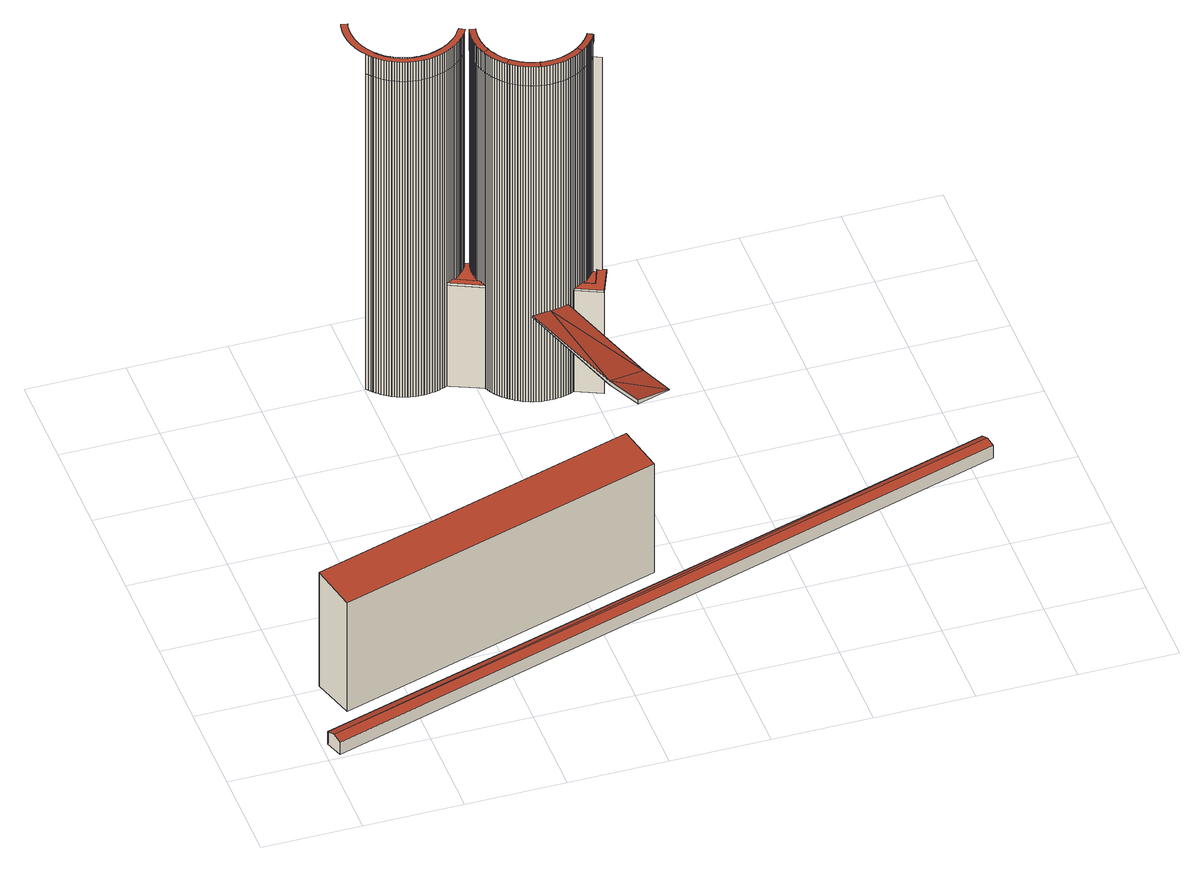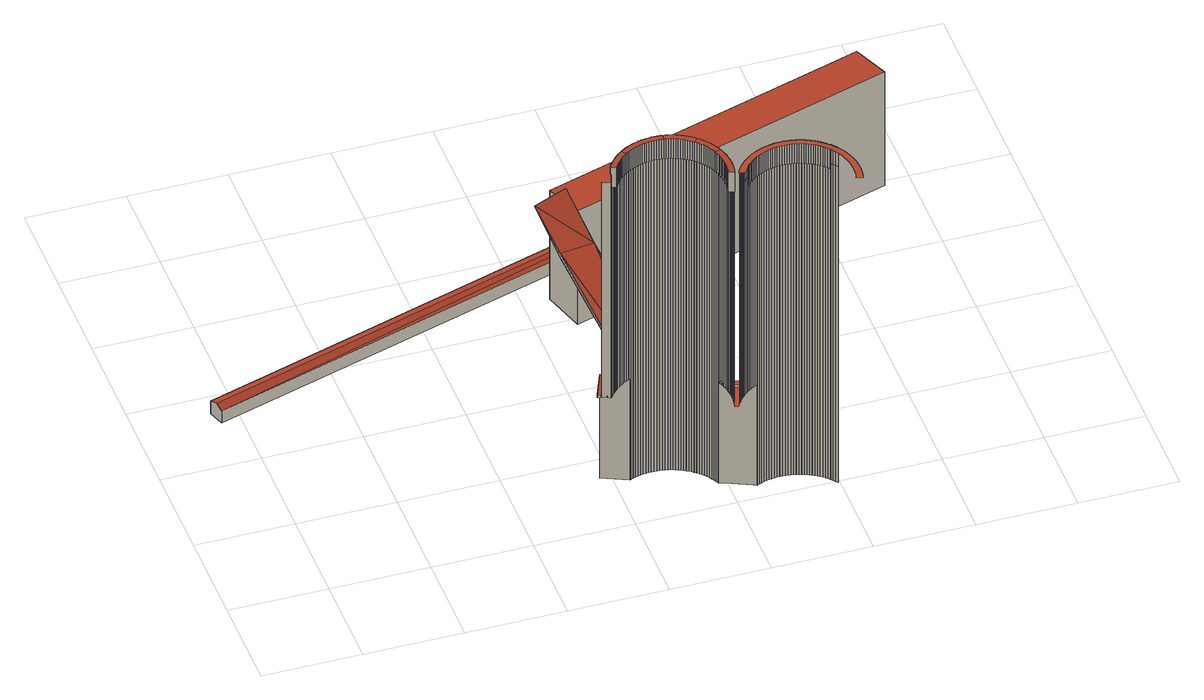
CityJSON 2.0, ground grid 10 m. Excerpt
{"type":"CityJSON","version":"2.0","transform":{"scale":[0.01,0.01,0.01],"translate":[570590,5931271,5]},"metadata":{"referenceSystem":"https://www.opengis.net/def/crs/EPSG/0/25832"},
"CityObjects":{
"building1":{"type":"Building","attributes":{"Grundfläche 2D":"159.005530","Grundhöhe NN":"5.409"},"geometry":[{"type":"Solid","lod":"3","boundaries":[[[[0,1,2,3]],[[4,5,3,2]],[[5,6,0,3]],[[6,7,1,0]],[[7,4,2,1]],[[7,6,5,4]]]],"semantics":{"surfaces":[{"type":"RoofSurface"},{"type":"WallSurface"},{"type":"GroundSurface"}],"values":[[0,1,1,1,1,2]]}}]},
"building2":{"type":"Building","attributes":{"Grundfläche 2D":"1113.342750","Grundhöhe NN":"5.409"},"children":["building2-1","building2-2","building2-3","building2-4"],"geometry":[{"type":"MultiSurface","lod":"3","boundaries":[[[8,9,10,11,12,13]],[[14,10,9,8,15,16]],[[10,17,18,19,20,11]],[[21,18,17,10,14,22]],[[18,23,24,19]],[[23,18,21,25]],[[23,26,27,24]],[[26,23,25,28]],[[26,29,30,27]],[[29,26,28,31]],[[29,32,33,34,35,36,37,30]],[[38,39,34,33,32,29,31,40]],[[34,41,42,35]],[[41,34,39,43]],[[41,44,45,42]],[[44,41,43,46]],[[44,47,48,45]],[[47,44,46,49]],[[50,51,52,53]],[[47,54,55,56,57,48]],[[58,55,54,47,49,59]],[[60,50,53,61]],[[62,60,61,63]],[[55,64,65,66,67,56]],[[68,65,64,55,58,69]],[[70,62,63,71]],[[65,72,73,74,75,66]],[[76,73,72,65,68,77]],[[78,70,71,79]],[[73,80,81,74]],[[80,73,76,82]],[[80,83,84,81]],[[85,78,79,86]],[[83,80,82,87]],[[83,88,89,90,91,84]],[[92,89,88,83,87,93]],[[94,85,86,95]],[[96,94,95,97]],[[89,98,99,100,101,90]],[[102,99,98,89,92,103]],[[104,96,97,105]],[[99,106,107,108,109,100]],[[110,107,106,99,102,111]],[[112,104,105,113]],[[107,114,115,108]],[[114,107,110,116]],[[114,117,118,115]],[[117,114,116,119]],[[120,112,113,121]],[[117,122,123,118]],[[122,117,119,124]],[[122,125,126,123]],[[127,120,121,128]],[[125,122,124,129]],[[125,130,131,126]],[[130,125,129,132]],[[133,127,128,134]],[[130,135,136,131]],[[135,130,132,137]],[[138,133,134,139]],[[135,140,141,142,143,136]],[[144,141,140,135,137,145]],[[146,138,139,147]],[[141,148,149,150,151,142]],[[152,149,148,141,144,153]],[[154,155,156,157,158,159,160,161,162,163,164,165,166,167,168,169,170,171,172,173,174,175,176,177,178,179,147,139,134,128,121,113,105,97,95,86,79,71,63,61,53,52,180,181,182,183,184,185,186,187,188,189,190,191,192,193,194,195,196,197,198,199,200,201,202,203,204,205,206,207,208,209,210,211,212,213,214,215,216,217,218,219,220,221,222,223,224,225,226,227,228,229,230,231,232,233,234,235,236,237,238,239,240,13,12,11,20,19,24,27,30,37,36,35,42,45,48,57,56,67,66,75,74,81,84,91,90,101,100,109,108,115,118,123,126,131,136,143,142,151,150,241,242,243,244,245,246,247,248,249,250,251,252,253,254,255,256,257,258,259,260,261,262,263,264,265,266,267,268,269,270,271,272,273,274,275,276,277,278,279,280,281,282,283,284,285,286,287,288,289,290,291,292]],[[293,146,147,179]],[[149,294,241,150]],[[294,149,152,295]],[[294,296,242,241]],[[296,294,295,297]],[[298,293,179,178]],[[296,299,300,244,243,242]],[[301,300,299,296,297,302]],[[178,177,303,298]],[[300,304,305,246,245,244]],[[306,305,304,300,301,307]],[[308,303,177,176]],[[305,309,247,246]],[[309,305,306,310]],[[311,308,176,175]],[[309,312,248,247]],[[312,309,310,313]],[[312,314,249,248]],[[314,312,313,315]],[[316,311,175,174]],[[314,317,250,249]],[[317,314,315,318]],[[319,316,174,173]],[[317,320,321,252,251,250]],[[322,321,320,317,318,323]],[[324,319,173,172]],[[321,325,253,252]],[[325,321,322,326]],[[325,327,254,253]],[[327,325,326,328]],[[329,324,172,171]],[[327,330,255,254]],[[330,327,328,331]],[[330,332,256,255]],[[332,330,331,333]],[[334,329,171,170]],[[332,335,336,258,257,256]],[[337,336,335,332,333,338]],[[339,334,170,169]],[[336,340,259,258]],[[340,336,337,341]],[[342,339,169,168]],[[340,343,344,261,260,259]],[[345,344,343,340,341,346]],[[347,342,168,167]],[[344,348,262,261]],[[348,344,345,349]],[[348,350,351,264,263,262]],[[352,351,350,348,349,353]],[[354,347,167,166]],[[351,355,265,264]],[[355,351,352,356,357,358]],[[359,354,166,165]],[[355,360,361,267,266,265]],[[362,363,364,361,360,355,358,357]],[[365,359,165,164]],[[361,366,268,267]],[[367,368,366,361,364,363]],[[164,163,369,365]],[[370,269,268,366]],[[371,372,370,366,368,367]],[[373,369,163,162]],[[370,374,375,271,270,269]],[[375,374,370,372,371,376,377]],[[378,373,162,161]],[[375,379,380,273,272,271]],[[380,379,375,377,381,382]],[[383,378,161,160]],[[380,384,274,273]],[[380,382,385,384]],[[384,386,275,274]],[[387,383,160,159]],[[384,385,388,386]],[[389,390,391,357,356,392,393,394]],[[395,387,159,158]],[[386,396,276,275]],[[386,388,397,396]],[[398,395,158,157]],[[396,399,400,278,277,276]],[[400,399,396,397,401,402]],[[403,398,157,156]],[[400,404,405,280,279,278]],[[405,404,400,402,406,407]],[[357,391,390,389,408,409,410,411,412,413,414,415,416,417,418,419,420,421,422,423,424,425,426,427,428,429,430,431,432,433,434,435,436,437,438,439,440,441,442,443,444,407,406,402,401,397,388,385,382,381,377,376,371,367,363,362]],[[405,445,446,447,283,282,281,280]],[[442,447,446,445,405,407,444,443]],[[447,448,284,283]],[[447,442,441,448]],[[412,449,450,451,452,413]],[[411,453,454,450,449,412]],[[451,455,414,413,452]],[[410,456,457,454,453,411]],[[458,415,414,455]],[[409,459,460,457,456,410]],[[461,416,415,458]],[[408,389,462,463,464,460,459,409]],[[448,465,466,286,285,284]],[[467,417,416,461]],[[468,469,463,462,389,394,470,471]],[[472,418,417,467]],[[466,465,448,441,440,439]],[[473,468,471,474]],[[475,419,418,472]],[[476,420,419,475]],[[477,478,479,473,474,480]],[[476,481,482,422,421,420]],[[483,484,485,478,477,486]],[[487,423,422,482]],[[488,424,423,487]],[[489,425,424,488]],[[490,491,492,484,483,493]],[[494,426,425,489]],[[495,491,490,496]],[[497,495,496,498]],[[426,494,499,500,501,429,428,427]],[[502,503,504,497,498,505]],[[506,430,429,501]],[[507,431,430,506]],[[508,509,510,511,512,503,502,513]],[[514,510,509,515]],[[516,517,518,514,515,519]],[[520,517,516,521]],[[522,520,521,523]],[[524,522,523,525]],[[526,524,525,527]],[[528,529,530,526,527,531]],[[532,533,534,529,528,535]],[[536,533,532,537]],[[538,536,537,539]],[[540,541,542,538,539,543]],[[544,541,540,545]],[[546,544,545,547]],[[548,549,550,551,552,546,547,553]],[[554,550,549,555]],[[556,557,558,554,555,559]],[[560,557,556,561]],[[562,560,561,563]],[[564,565,566,567,568,562,563,569]],[[570,566,565,571]],[[572,573,574,570,571,575]],[[576,573,572,577]],[[578,576,577,579]],[[580,581,582,583,584,578,579,585]],[[586,587,588,583,582,581]],[[581,580,586]],[[583,588,587,586,589,590,591,592,593,594]],[[590,595,596,597,598,592,591]],[[597,596,595,599,600,601,602,603,604,598]],[[603,602,601,600,605,606,607,608,609,610]],[[611,612,608,607]],[[613,614,615,616,617,618,612,611]],[[619,620,621,622,617,616,615,614,623,624]],[[625,620,619,626]],[[627,625,626,628]],[[629,627,628,630]],[[631,629,630,632]],[[633,634,635,636,631,632,637]],[[638,639,640,636,635,634]],[[641,642,643,640,639,638]],[[644,645,646,643,642,641]],[[647,648,649,646,645,644]],[[650,651,652,653,654,649,648,647]],[[655,656,657,658,659,660,661,653,652,651]],[[659,658,662,663]],[[664,633,637,665]],[[663,662,666,667]],[[668,669,670,671,667,666,672,673]],[[638,634,633,664,674,675,676,677,678,679,680,681,682,683,684,685,686,687,688,689,668,673,672,666,662,658,657,656,655,651,650,647,644,641]],[[669,668,689,690]],[[691,692,690,689,688,687]],[[691,687,686,693]],[[693,686,685,694]],[[694,685,684,695]],[[695,684,683,696]],[[696,683,682,697]],[[697,682,681,698]],[[699,698,681,680,679,700]],[[701,702,703,700,679,678,677]]],"semantics":{"surfaces":[{"type":"WallSurface"},{"type":"RoofSurface"}],"values":[0,0,0,0,0,0,0,0,0,0,0,0,0,0,0,0,0,0,0,0,0,0,0,0,0,0,0,0,0,0,0,0,0,0,0,0,0,0,0,0,0,0,0,0,0,0,0,0,0,0,0,0,0,0,0,0,0,0,0,0,0,0,0,0,0,1,0,0,0,0,0,0,0,0,0,0,0,0,0,0,0,0,0,0,0,0,0,0,0,0,0,0,0,0,0,0,0,0,0,0,0,0,0,0,0,0,0,0,0,0,0,0,0,0,0,0,0,0,0,0,0,0,0,0,0,0,0,0,0,0,0,0,0,0,0,0,0,0,0,0,0,0,0,0,0,0,0,0,0,1,0,0,0,0,0,0,0,0,0,0,0,0,0,0,0,0,0,0,0,0,0,0,0,0,0,0,0,0,0,0,0,0,0,0,0,0,0,0,0,0,0,0,0,0,0,0,0,0,0,0,0,0,0,0,0,0,0,0,0,0,0,0,0,0,0,0,0,0,0,0,0,0,0,0,0,0,0,0,0,0,0,0,0,1,0,0,0,0,0,0,0,0,0,0]}}]},
"building2-1":{"type":"BuildingInstallation","parents":["building2"],"geometry":[{"type":"MultiSurface","lod":"3","boundaries":[[[456,453,449,452,372,368,364,704,358,705,706,462,707,459]],[[357,391,390,389,462,706,705,358]],[[459,707,462,389,408,409]],[[459,409,410,456]],[[456,410,411,453]],[[453,411,412,449]],[[449,412,413,452]],[[413,371,372,452]],[[372,371,367,368]],[[368,367,363,364]],[[358,704,364,363,362,357]]],"semantics":{"surfaces":[{"type":"RoofSurface"},{"type":"WallSurface"}],"values":[0,1,1,1,1,1,1,1,1,1,1]}}]},
"building2-2":{"type":"BuildingInstallation","parents":["building2"],"geometry":[{"type":"MultiSurface","lod":"3","boundaries":[[[708,709,710]],[[709,711,710]],[[712,713,714]],[[708,715,714,713,716,602,597,591,717]],[[708,717,709]],[[718,719,715]],[[715,719,714]],[[719,616,720,714]],[[717,588,582]],[[721,709,717,582,722]],[[723,722,582]],[[724,722,723]],[[615,616,719,718,725,726]],[[727,715,708,710,728,729]],[[718,715,727,725]],[[588,587,581,582]],[[724,723,582,581,730,731]],[[732,721,722,724,731,733]],[[734,711,709,721,732,735]],[[710,711,734,728]],[[728,735,729]],[[728,734,735]],[[727,729,735,736,737,596,601,738,739,740]],[[615,726,725,727,740]],[[732,733,581,587,736,735]],[[730,581,733,731]]],"semantics":{"surfaces":[{"type":"RoofSurface"},{"type":"WallSurface"},{"type":"OuterCeilingSurface"}],"values":[0,0,0,0,0,0,0,0,0,0,0,0,1,1,1,1,1,1,1,1,2,2,2,2,2,2]}}]},
"building2-3":{"type":"BuildingInstallation","parents":["building2"],"geometry":[{"type":"MultiSurface","lod":"3","boundaries":[[[741,742,743,744,745,746,747,748,749,750,751,752,753,754,755,756,757,758,759,760,761,762,763,764,765,766,767,768,769,770,771,772,773]],[[751,774,752]],[[775,776,777,778,779,780,781,782,783,784,785,786,787,788,751,750,789,790,791,792,793,794,795,796,797,798,799,800,801,802,803,804,805,806,807,808,809,810,811,812,813,814,815,816,817,818,819,820,821,822,823,824,825,826,827,828]],[[829,830,831,832,833,809,808,834,835,836,837,838,839,840,841,842,843,844,845,846,847,848,849,850,851,852,853,854,855,856,857,858,859,860,861,862,863,864,865,866,867]],[[847,846,868,869,870,871,872,873,874,875,876,877,878,879,880,881,882,883,884,885,886,887,888,889,890,891,892,893,894,895,896,897,898]],[[899,900,901]],[[902,903,904,905,906,907,908,899,901,909,910,911,912,913,914,915,916,917,918,919,920,921,878,877,922,923,924,925,926,927,928,929,930,931,932,933,934,935,936,937]],[[938,939,741,773]],[[939,940,742,741]],[[743,742,940,941]],[[941,942,744,743]],[[745,744,942,943]],[[746,745,943,944]],[[944,945,747,746]],[[945,946,748,747]],[[946,947,749,748]],[[947,948,750,749]],[[948,949,950,790,789,750]],[[791,790,950,951]],[[951,952,792,791]],[[952,953,793,792]],[[953,954,955,795,794,793]],[[796,795,955,956]],[[956,957,797,796]],[[957,958,798,797]],[[958,959,799,798]],[[959,960,800,799]],[[801,800,960,961]],[[961,962,802,801]],[[962,963,803,802]],[[963,964,804,803]],[[964,965,805,804]],[[965,966,806,805]],[[966,967,807,806]],[[967,968,808,807]],[[968,969,834,808]],[[969,970,835,834]],[[970,971,836,835]],[[971,972,837,836]],[[972,973,838,837]],[[973,974,839,838]],[[840,839,974,975]],[[975,976,841,840]],[[976,977,842,841]],[[977,978,843,842]],[[978,979,844,843]],[[979,980,845,844]],[[980,981,846,845]],[[981,982,868,846]],[[982,983,869,868]],[[983,984,870,869]],[[984,985,871,870]],[[985,986,872,871]],[[873,872,986,987]],[[987,988,874,873]],[[988,989,875,874]],[[989,990,876,875]],[[990,991,877,876]],[[991,992,922,877]],[[992,993,923,922]],[[993,994,924,923]],[[994,995,925,924]],[[995,996,926,925]],[[927,926,996,997]],[[997,998,928,927]],[[998,999,929,928]],[[999,1000,930,929]],[[931,930,1000,1001]],[[932,931,1001,1002]],[[933,932,1002,1003]],[[1003,1004,934,933]],[[935,934,1004,1005]],[[1005,1006,936,935]],[[1007,937,936,1006]],[[1007,1008,507,903,902,937]],[[507,506,904,903]],[[506,501,905,904]],[[501,500,499,494,908,907,906,905]],[[494,489,899,908]],[[489,488,900,899]],[[488,487,901,900]],[[487,482,909,901]],[[482,481,476,911,910,909]],[[476,475,912,911]],[[475,472,913,912]],[[472,467,914,913]],[[467,461,915,914]],[[458,916,915,461]],[[458,455,917,916]],[[455,451,918,917]],[[451,450,919,918]],[[450,454,920,919]],[[454,457,921,920]],[[878,921,457,460]],[[460,464,463,880,879,878]],[[463,469,468,882,881,880]],[[468,473,883,882]],[[473,479,478,885,884,883]],[[478,485,484,887,886,885]],[[484,492,491,889,888,887]],[[491,495,890,889]],[[495,497,891,890]],[[497,504,503,893,892,891]],[[503,512,511,510,896,895,894,893]],[[510,514,897,896]],[[514,518,517,847,898,897]],[[517,520,848,847]],[[520,522,849,848]],[[522,524,850,849]],[[851,850,524,526]],[[526,530,529,853,852,851]],[[529,534,533,855,854,853]],[[533,536,856,855]],[[536,538,857,856]],[[538,542,541,859,858,857]],[[541,544,860,859]],[[544,546,861,860]],[[546,552,551,550,864,863,862,861]],[[550,554,865,864]],[[554,558,557,867,866,865]],[[557,560,829,867]],[[560,562,830,829]],[[562,568,567,566,833,832,831,830]],[[566,570,809,833]],[[570,574,573,811,810,809]],[[573,576,812,811]],[[576,578,813,812]],[[578,584,583,815,814,813]],[[583,594,593,592,818,817,816,815]],[[592,598,819,818]],[[598,604,603,821,820,819]],[[603,610,609,608,824,823,822,821]],[[608,612,825,824]],[[612,618,617,827,826,825]],[[617,622,621,620,776,775,828,827]],[[620,625,777,776]],[[625,627,778,777]],[[627,629,779,778]],[[629,631,780,779]],[[631,636,781,780]],[[636,640,782,781]],[[640,643,783,782]],[[643,646,784,783]],[[646,649,785,784]],[[649,654,653,787,786,785]],[[653,661,660,659,774,751,788,787]],[[659,663,752,774]],[[663,667,753,752]],[[667,671,670,669,756,755,754,753]],[[757,756,669,690]],[[690,692,691,759,758,757]],[[691,693,760,759]],[[693,694,761,760]],[[694,695,762,761]],[[695,696,763,762]],[[696,697,764,763]],[[697,698,765,764]],[[698,699,700,1009,767,766,765]],[[1009,1010,1011,769,768,767]],[[1011,1012,770,769]],[[1012,1013,771,770]],[[1013,1014,1015,938,773,772,771]]],"semantics":{"surfaces":[{"type":"RoofSurface"},{"type":"WallSurface"}],"values":[0,0,0,0,0,0,0,1,1,1,1,1,1,1,1,1,1,1,1,1,1,1,1,1,1,1,1,1,1,1,1,1,1,1,1,1,1,1,1,1,1,1,1,1,1,1,1,1,1,1,1,1,1,1,1,1,1,1,1,1,1,1,1,1,1,1,1,1,1,1,1,1,1,1,1,1,1,1,1,1,1,1,1,1,1,1,1,1,1,1,1,1,1,1,1,1,1,1,1,1,1,1,1,1,1,1,1,1,1,1,1,1,1,1,1,1,1,1,1,1,1,1,1,1,1,1,1,1,1,1,1,1,1,1,1,1,1,1,1,1,1,1,1,1,1,1,1,1,1,1,1,1,1,1,1,1,1,1,1,1,1,1]}}]},
"building2-4":{"type":"BuildingInstallation","parents":["building2"],"geometry":[{"type":"MultiSurface","lod":"3","boundaries":[[[645,642,639,635,1016,1017,1018,1019,1020,701,1021,1022,1023,1024,652,1025,648]],[[664,1017,1016,633]],[[664,674,1018,1017]],[[674,675,1019,1018]],[[675,676,677,701,1020,1019]],[[701,677,678,1021]],[[678,1026,1022,1021]],[[1026,656,1023,1022]],[[656,655,651,652,1024,1023]],[[648,1025,652,651,650,647]],[[644,645,648,647]],[[645,644,641,642]],[[642,641,638,639]],[[638,634,635,639]],[[635,634,633,1016]]],"semantics":{"surfaces":[{"type":"RoofSurface"},{"type":"WallSurface"}],"values":[0,1,1,1,1,1,1,1,1,1,1,1,1,1,1]}}]},
"building3":{"type":"Building","attributes":{"Grundfläche 2D":"136.198993","Grundhöhe NN":"5.406"},"geometry":[{"type":"Solid","lod":"3","boundaries":[[[[1027,1028,1029,1030]],[[1028,1027,1031]],[[1028,1031,1032]],[[1030,1029,1033,1034]],[[1031,1027,1030,1034,1035]],[[1032,1031,1035,1036]],[[1029,1028,1032,1036,1037,1033]],[[1035,1034,1033,1037,1036]]]],"semantics":{"surfaces":[{"type":"RoofSurface"},{"type":"WallSurface"},{"type":"GroundSurface"}],"values":[[0,0,0,1,1,1,1,2]]}}]}
},
"vertices":[
[385,621,1355],[3727,1639,1355],[3596,2076,1415],[256,1057,1415],[3596,2076,41],[256,1057,41],[385,621,41],[3727,1639,41],
[2017,5010,3862],[2032,4989,3862],[2033,4988,3862],[2033,4988,4092],[2032,4989,4092],[2017,5010,4092],[2033,4988,41],[2017,5010,41],[2032,4989,41],[2049,4968,3862],[2050,4967,3862],[2050,4967,4092],[2049,4968,4092],[2050,4967,41],[2049,4968,41],[2067,4947,3862],[2067,4947,4092],[2067,4947,41],[2069,4946,3862],[2069,4946,4092],[2069,4946,41],[2086,4928,3862],[2086,4928,4092],[2086,4928,41],[2087,4927,3862],[2106,4910,3862],[2107,4909,3862],[2107,4909,4092],[2106,4910,4092],[2087,4927,4092],[2106,4910,41],[2107,4909,41],[2087,4927,41],[2126,4892,3862],[2126,4892,4092],[2126,4892,41],[2127,4891,3862],[2127,4891,4092],[2127,4891,41],[2147,4876,3862],[2147,4876,4092],[2147,4876,41],[2115,4991,3862],[2099,5009,3862],[2099,5009,4095],[2115,4991,4095],[2148,4875,3862],[2168,4861,3862],[2168,4861,4092],[2148,4875,4092],[2168,4861,41],[2148,4875,41],[2131,4974,3862],[2131,4974,4095],[2149,4958,3862],[2149,4958,4095],[2169,4860,3862],[2190,4847,3862],[2190,4847,4092],[2169,4860,4092],[2190,4847,41],[2169,4860,41],[2167,4942,3862],[2167,4942,4095],[2191,4846,3862],[2211,4834,3862],[2211,4834,4092],[2191,4846,4092],[2211,4834,41],[2191,4846,41],[2185,4928,3862],[2185,4928,4095],[2213,4833,3862],[2213,4833,4092],[2213,4833,41],[2234,4822,3862],[2234,4822,4092],[2204,4914,3862],[2204,4914,4095],[2234,4822,41],[2235,4821,3862],[2256,4811,3862],[2256,4811,4092],[2235,4821,4092],[2256,4811,41],[2235,4821,41],[2223,4902,3862],[2223,4902,4095],[2243,4890,3862],[2243,4890,4095],[2257,4811,3862],[2278,4802,3862],[2278,4802,4092],[2257,4811,4092],[2278,4802,41],[2257,4811,41],[2263,4880,3862],[2263,4880,4095],[2280,4801,3862],[2301,4793,3862],[2301,4793,4092],[2280,4801,4092],[2301,4793,41],[2280,4801,41],[2283,4870,3862],[2283,4870,4095],[2303,4793,3862],[2303,4793,4092],[2303,4793,41],[2325,4785,3862],[2325,4785,4092],[2325,4785,41],[2303,4862,3862],[2303,4862,4095],[2326,4785,3862],[2326,4785,4092],[2326,4785,41],[2349,4778,3862],[2349,4778,4092],[2323,4854,3862],[2323,4854,4095],[2349,4778,41],[2350,4778,3862],[2350,4778,4092],[2350,4778,41],[2344,4847,3862],[2344,4847,4095],[2374,4772,3862],[2374,4772,4092],[2374,4772,41],[2365,4841,3862],[2365,4841,4095],[2375,4772,3862],[2399,4767,3862],[2399,4767,4092],[2375,4772,4092],[2399,4767,41],[2375,4772,41],[2387,4835,3862],[2387,4835,4095],[2400,4767,3862],[2425,4764,3862],[2425,4764,4092],[2400,4767,4092],[2425,4764,41],[2400,4767,41],[2930,5054,4095],[2917,5036,4095],[2904,5018,4095],[2889,5000,4095],[2873,4983,4095],[2856,4967,4095],[2839,4951,4095],[2820,4935,4095],[2801,4921,4095],[2781,4907,4095],[2760,4895,4095],[2739,4883,4095],[2717,4872,4095],[2694,4862,4095],[2671,4853,4095],[2648,4846,4095],[2624,4839,4095],[2600,4834,4095],[2576,4829,4095],[2552,4826,4095],[2528,4825,4095],[2504,4824,4095],[2480,4824,4095],[2456,4825,4095],[2433,4828,4095],[2410,4831,4095],[2083,5028,4095],[2069,5048,4095],[2056,5069,4095],[2043,5090,4095],[2031,5112,4095],[2021,5134,4095],[2012,5157,4095],[2003,5180,4095],[1996,5203,4095],[1990,5227,4095],[1985,5250,4095],[1981,5274,4095],[1979,5298,4095],[1977,5322,4095],[1976,5345,4095],[1977,5368,4095],[1979,5391,4095],[1980,5403,4095],[1981,5414,4095],[1984,5436,4095],[1989,5458,4095],[1994,5479,4095],[1932,5495,4092],[1926,5473,4092],[1926,5471,4092],[1921,5448,4092],[1921,5447,4092],[1917,5424,4092],[1917,5421,4092],[1916,5410,4092],[1915,5398,4092],[1914,5397,4092],[1913,5374,4092],[1913,5373,4092],[1913,5371,4092],[1912,5347,4092],[1912,5344,4092],[1913,5319,4092],[1914,5292,4092],[1915,5291,4092],[1917,5266,4092],[1918,5264,4092],[1922,5239,4092],[1922,5237,4092],[1927,5212,4092],[1928,5211,4092],[1934,5186,4092],[1934,5184,4092],[1942,5159,4092],[1943,5158,4092],[1952,5133,4092],[1952,5132,4092],[1962,5108,4092],[1963,5107,4092],[1974,5083,4092],[1975,5082,4092],[1987,5058,4092],[1988,5057,4092],[2001,5035,4092],[2002,5033,4092],[2016,5012,4092],[2426,4764,4092],[2451,4761,4092],[2453,4761,4092],[2478,4759,4092],[2479,4759,4092],[2504,4759,4092],[2506,4759,4092],[2531,4760,4092],[2533,4760,4092],[2559,4762,4092],[2560,4762,4092],[2586,4766,4092],[2587,4766,4092],[2613,4771,4092],[2614,4771,4092],[2640,4777,4092],[2641,4777,4092],[2666,4784,4092],[2668,4784,4092],[2693,4793,4092],[2694,4793,4092],[2719,4802,4092],[2720,4803,4092],[2744,4813,4092],[2745,4814,4092],[2769,4826,4092],[2770,4826,4092],[2793,4839,4092],[2816,4853,4092],[2817,4854,4092],[2839,4869,4092],[2840,4870,4092],[2860,4885,4092],[2861,4886,4092],[2881,4902,4092],[2901,4920,4092],[2902,4921,4092],[2919,4938,4092],[2920,4939,4092],[2937,4958,4092],[2938,4959,4092],[2954,4977,4092],[2955,4978,4092],[2969,4997,4092],[2970,4999,4092],[2984,5018,4092],[2984,5019,4092],[2997,5039,4092],[2998,5040,4092],[3009,5060,4092],[2953,5091,4095],[2942,5072,4095],[2410,4831,3862],[2426,4764,3862],[2426,4764,41],[2451,4761,3862],[2451,4761,41],[2433,4828,3862],[2453,4761,3862],[2478,4759,3862],[2478,4759,41],[2453,4761,41],[2456,4825,3862],[2479,4759,3862],[2504,4759,3862],[2504,4759,41],[2479,4759,41],[2480,4824,3862],[2506,4759,3862],[2506,4759,41],[2504,4824,3862],[2531,4760,3862],[2531,4760,41],[2533,4760,3862],[2533,4760,41],[2528,4825,3862],[2559,4762,3862],[2559,4762,41],[2552,4826,3862],[2560,4762,3862],[2586,4766,3862],[2586,4766,41],[2560,4762,41],[2576,4829,3862],[2587,4766,3862],[2587,4766,41],[2613,4771,3862],[2613,4771,41],[2600,4834,3862],[2614,4771,3862],[2614,4771,41],[2640,4777,3862],[2640,4777,41],[2624,4839,3862],[2641,4777,3862],[2666,4784,3862],[2666,4784,41],[2641,4777,41],[2648,4846,3862],[2668,4784,3862],[2668,4784,41],[2671,4853,3862],[2693,4793,3862],[2694,4793,3862],[2694,4793,41],[2693,4793,41],[2694,4862,3862],[2719,4802,3862],[2719,4802,41],[2720,4803,3862],[2744,4813,3862],[2744,4813,41],[2720,4803,41],[2717,4872,3862],[2745,4814,3862],[2745,4814,41],[2745,4814,1260],[2745,4814,1291],[2739,4883,3862],[2769,4826,3862],[2770,4826,3862],[2769,4826,1260],[2770,4826,1260],[2770,4826,1291],[2760,4895,3862],[2793,4839,3862],[2793,4839,1260],[2793,4839,1291],[2781,4907,3862],[2816,4853,3862],[2816,4853,1260],[2816,4853,1291],[2801,4921,3862],[2817,4854,3862],[2839,4869,3862],[2817,4854,1260],[2839,4869,1260],[2820,4935,3862],[2840,4870,3862],[2860,4885,3862],[2840,4870,1260],[2860,4885,1260],[2839,4951,3862],[2861,4886,3862],[2861,4886,1260],[2881,4902,3862],[2856,4967,3862],[2881,4902,1260],[3075,4667,1260],[3024,4690,1260],[2776,4800,1260],[2776,4800,41],[3024,4690,41],[3075,4667,41],[2873,4983,3862],[2901,4920,3862],[2901,4920,1260],[2889,5000,3862],[2902,4921,3862],[2919,4938,3862],[2902,4921,1260],[2919,4938,1260],[2904,5018,3862],[2920,4939,3862],[2937,4958,3862],[2920,4939,1260],[2937,4958,1260],[3066,4689,1260],[3065,4691,1260],[3056,4715,1260],[3056,4717,1260],[3048,4741,1260],[3048,4743,1260],[3041,4768,1260],[3041,4769,1260],[3035,4796,1260],[3031,4821,1260],[3031,4822,1260],[3028,4847,1260],[3027,4849,1260],[3025,4874,1260],[3025,4875,1260],[3025,4900,1260],[3024,4901,1260],[3025,4903,1260],[3025,4927,1260],[3025,4929,1260],[3027,4953,1260],[3027,4954,1260],[3029,4978,1260],[3033,5003,1260],[3034,5008,1260],[3037,5027,1260],[3043,5051,1260],[3009,5060,1260],[2998,5040,1260],[2997,5039,1260],[2984,5019,1260],[2984,5018,1260],[2970,4999,1260],[2969,4997,1260],[2955,4978,1260],[2954,4977,1260],[2938,4959,1260],[2938,4959,3862],[2954,4977,3862],[2955,4978,3862],[2969,4997,3862],[3048,4741,1291],[3048,4741,3862],[3048,4743,3862],[3048,4743,1291],[3056,4717,1291],[3056,4717,3862],[3041,4768,3862],[3056,4715,1291],[3056,4715,3862],[3041,4769,3862],[3065,4691,1291],[3065,4691,3862],[3035,4796,3862],[3075,4667,1291],[3075,4667,3862],[3066,4689,3862],[2970,4999,3862],[2984,5018,3862],[3031,4821,3862],[3077,4664,3862],[3076,4666,3862],[3076,4666,41],[3077,4664,41],[3031,4822,3862],[3088,4641,3862],[3088,4641,41],[3028,4847,3862],[3027,4849,3862],[3101,4616,41],[3101,4616,3862],[3089,4639,3862],[3089,4639,41],[3025,4874,3862],[3025,4875,3862],[3115,4593,41],[3115,4593,3862],[3102,4615,3862],[3102,4615,41],[3025,4900,3862],[3024,4901,3862],[3025,4903,3862],[3130,4570,41],[3130,4570,3862],[3116,4592,3862],[3116,4592,41],[3025,4927,3862],[3131,4569,3862],[3131,4569,41],[3146,4548,3862],[3146,4548,41],[3025,4929,3862],[3027,4953,3862],[3027,4954,3862],[3163,4527,41],[3163,4527,3862],[3147,4547,3862],[3147,4547,41],[3029,4978,3862],[3033,5003,3862],[3181,4507,41],[3182,4505,41],[3182,4505,3862],[3181,4507,3862],[3164,4526,3862],[3164,4526,41],[3200,4487,3862],[3200,4487,41],[3220,4469,41],[3220,4469,3862],[3201,4486,3862],[3201,4486,41],[3221,4468,3862],[3221,4468,41],[3240,4452,3862],[3240,4452,41],[3241,4451,3862],[3241,4451,41],[3261,4436,3862],[3261,4436,41],[3282,4421,41],[3282,4421,3862],[3262,4435,3862],[3262,4435,41],[3303,4407,41],[3303,4407,3862],[3283,4420,3862],[3283,4420,41],[3304,4406,3862],[3304,4406,41],[3325,4394,3862],[3325,4394,41],[3347,4382,41],[3347,4382,3862],[3326,4393,3862],[3326,4393,41],[3348,4382,3862],[3348,4382,41],[3369,4371,3862],[3369,4371,41],[3392,4362,41],[3393,4362,41],[3393,4362,3862],[3392,4362,3862],[3371,4371,3862],[3371,4371,41],[3415,4353,3862],[3415,4353,41],[3438,4346,41],[3438,4346,3862],[3416,4353,3862],[3416,4353,41],[3439,4345,3862],[3439,4345,41],[3462,4339,3862],[3462,4339,41],[3487,4333,41],[3488,4333,41],[3488,4333,3862],[3487,4333,3862],[3464,4338,3862],[3464,4338,41],[3512,4328,3862],[3512,4328,41],[3538,4324,41],[3538,4324,3862],[3513,4328,3862],[3513,4328,41],[3539,4324,3862],[3539,4324,41],[3564,4322,3862],[3564,4322,41],[3590,4320,41],[3590,4320,1095],[3590,4320,1124],[3590,4320,3862],[3565,4322,3862],[3565,4322,41],[3592,4320,41],[3592,4320,1095],[3592,4320,1124],[3617,4320,41],[3618,4320,41],[3618,4320,1127],[3618,4320,3862],[3617,4320,3862],[3592,4320,3862],[3644,4321,41],[3644,4321,1096],[3644,4321,1128],[3644,4321,3862],[3645,4321,41],[3671,4323,41],[3671,4323,1096],[3671,4323,1130],[3671,4323,3862],[3645,4321,3862],[3672,4323,41],[3698,4326,41],[3699,4327,41],[3699,4327,3862],[3698,4326,3862],[3672,4323,3862],[3725,4331,41],[3725,4331,3862],[3726,4332,41],[3752,4337,41],[3752,4337,1095],[3752,4337,1133],[3752,4337,3862],[3726,4332,3862],[3780,4345,41],[3780,4345,3862],[3778,4345,3862],[3753,4338,3862],[3753,4338,41],[3778,4345,41],[3804,4353,3862],[3804,4353,41],[3806,4354,3862],[3806,4354,41],[3830,4363,3862],[3830,4363,41],[3831,4363,3862],[3831,4363,41],[3843,4368,1265],[3854,4373,1265],[3854,4373,1291],[3854,4373,3862],[3843,4368,41],[3857,4374,1265],[3857,4374,1291],[3857,4374,3862],[3880,4386,1265],[3880,4386,1291],[3880,4386,3862],[3881,4386,1265],[3881,4386,1291],[3881,4386,3862],[3904,4399,1265],[3904,4399,1291],[3904,4399,3862],[3905,4400,1265],[3927,4413,1265],[3927,4413,1291],[3927,4413,3862],[3905,4400,3862],[3928,4414,1265],[3938,4421,1265],[3948,4428,1265],[3950,4428,1265],[3950,4428,3862],[3948,4428,3862],[3928,4414,3862],[3951,4429,1265],[3951,4429,3862],[4102,4251,1265],[4102,4251,41],[3971,4444,1265],[3971,4444,3862],[3993,4462,1265],[3993,4462,3862],[3992,4461,3862],[3972,4445,3862],[3972,4445,1265],[3992,4461,1265],[4216,4529,1265],[4181,4543,1265],[4180,4540,1265],[4179,4538,1265],[4132,4559,1265],[4094,4576,1265],[4081,4557,1265],[4080,4556,1265],[4065,4537,1265],[4065,4536,1265],[4049,4518,1265],[4048,4517,1265],[4031,4499,1265],[4030,4497,1265],[4012,4480,1265],[4011,4479,1265],[4011,4479,3862],[4030,4497,3862],[4012,4480,3862],[4031,4499,3862],[4048,4517,3862],[4049,4518,3862],[4065,4536,3862],[4065,4537,3862],[4080,4556,3862],[4081,4557,3862],[4094,4576,3862],[4179,4538,1291],[4179,4538,3862],[4132,4559,3862],
[2769,4826,1291],[2776,4800,1291],[3024,4690,1291],[3066,4689,1291],
[3993,2748,1537],[3645,2704,1537],[4065,2217,1712],[3727,2116,1755],[3744,4336,1133],[3725,4331,1132],[3745,4336,1133],[3778,4338,1135],[3699,4327,1132],[3599,4320,1125],[3777,4339,1135],[3764,4338,1134],[3750,4337,1133],[3420,4307,1115],[3552,4318,1122],[3570,4320,1123],[3564,4320,1123],[3777,4339,1095],[3764,4338,1095],[3778,4338,1095],[4065,2217,1702],[3993,2748,1491],[3570,4320,1095],[3564,4320,1095],[3420,4307,1095],[3552,4318,1095],[3727,2116,1702],[3645,2704,1491],[3599,4320,1095],[3618,4320,1096],[3699,4327,1096],[3725,4331,1096],[3745,4336,1095],
[4055,4630,4095],[4043,4612,4095],[4030,4593,4095],[4016,4575,4095],[4001,4558,4095],[3985,4541,4095],[3969,4524,4095],[3951,4509,4095],[3933,4493,4095],[3914,4479,4095],[3948,4428,4092],[3951,4429,4092],[3971,4444,4092],[3972,4445,4092],[3992,4461,4092],[3993,4462,4092],[4011,4479,4092],[4012,4480,4092],[4030,4497,4092],[4031,4499,4092],[4048,4517,4092],[4049,4518,4092],[4065,4536,4092],[4065,4537,4092],[4080,4556,4092],[4081,4557,4092],[4094,4576,4092],[4095,4578,4092],[4108,4597,4092],[4109,4598,4092],[4120,4618,4092],[4106,4626,4093],[4066,4649,4095],[3950,4428,4092],[3778,4345,4092],[3780,4345,4092],[3804,4353,4092],[3806,4354,4092],[3830,4363,4092],[3831,4363,4092],[3854,4373,4092],[3857,4374,4092],[3880,4386,4092],[3881,4386,4092],[3904,4399,4092],[3905,4400,4092],[3927,4413,4092],[3928,4414,4092],[3904,4472,4095],[3894,4466,4095],[3873,4453,4095],[3851,4441,4095],[3829,4430,4095],[3818,4425,4095],[3807,4420,4095],[3784,4412,4095],[3760,4404,4095],[3759,4404,4095],[3737,4398,4095],[3713,4392,4095],[3689,4388,4095],[3664,4385,4095],[3640,4383,4095],[3616,4382,4095],[3592,4382,4095],[3569,4384,4095],[3545,4386,4095],[3522,4389,4095],[3512,4328,4092],[3513,4328,4092],[3538,4324,4092],[3539,4324,4092],[3564,4322,4092],[3565,4322,4092],[3590,4320,4092],[3592,4320,4092],[3617,4320,4092],[3618,4320,4092],[3644,4321,4092],[3645,4321,4092],[3671,4323,4092],[3672,4323,4092],[3698,4326,4092],[3699,4327,4092],[3725,4331,4092],[3726,4332,4092],[3752,4337,4092],[3753,4338,4092],[3439,4345,4092],[3462,4339,4092],[3464,4338,4092],[3487,4333,4092],[3488,4333,4092],[3500,4394,4095],[3478,4399,4095],[3456,4405,4095],[3435,4412,4095],[3415,4420,4095],[3395,4428,4095],[3375,4438,4095],[3355,4448,4095],[3336,4460,4095],[3317,4472,4095],[3298,4486,4095],[3279,4500,4095],[3261,4515,4095],[3220,4469,4092],[3221,4468,4092],[3240,4452,4092],[3241,4451,4092],[3261,4436,4092],[3262,4435,4092],[3282,4421,4092],[3283,4420,4092],[3303,4407,4092],[3304,4406,4092],[3325,4394,4092],[3326,4393,4092],[3347,4382,4092],[3348,4382,4092],[3369,4371,4092],[3371,4371,4092],[3392,4362,4092],[3393,4362,4092],[3415,4353,4092],[3416,4353,4092],[3438,4346,4092],[3244,4532,4095],[3227,4549,4095],[3211,4567,4095],[3196,4586,4095],[3181,4606,4095],[3168,4626,4095],[3155,4647,4095],[3143,4669,4095],[3133,4691,4095],[3123,4714,4095],[3065,4691,4092],[3066,4689,4092],[3075,4667,4092],[3076,4666,4092],[3077,4664,4092],[3088,4641,4092],[3089,4639,4092],[3101,4616,4092],[3102,4615,4092],[3115,4593,4092],[3116,4592,4092],[3130,4570,4092],[3131,4569,4092],[3146,4548,4092],[3147,4547,4092],[3163,4527,4092],[3164,4526,4092],[3181,4507,4092],[3182,4505,4092],[3200,4487,4092],[3201,4486,4092],[3025,4903,4092],[3024,4901,4092],[3025,4900,4092],[3034,5008,4092],[3033,5003,4092],[3029,4978,4092],[3027,4954,4092],[3027,4953,4092],[3025,4929,4092],[3025,4927,4092],[3025,4875,4092],[3025,4874,4092],[3027,4849,4092],[3028,4847,4092],[3031,4822,4092],[3031,4821,4092],[3035,4796,4092],[3041,4769,4092],[3041,4768,4092],[3048,4743,4092],[3048,4741,4092],[3056,4717,4092],[3056,4715,4092],[3115,4737,4095],[3107,4760,4095],[3101,4784,4095],[3096,4807,4095],[3092,4831,4095],[3089,4855,4095],[3088,4878,4095],[3087,4902,4095],[3087,4925,4095],[3089,4948,4095],[3091,4970,4095],[3094,4992,4095],[3098,5014,4095],[3103,5035,4095],[3043,5051,4092],[3037,5027,4092],[4066,4649,3862],[4055,4630,3862],[4043,4612,3862],[4030,4593,3862],[4016,4575,3862],[4001,4558,3862],[3985,4541,3862],[3969,4524,3862],[3951,4509,3862],[3933,4493,3862],[3914,4479,3862],[3904,4472,3862],[3894,4466,3862],[3873,4453,3862],[3851,4441,3862],[3829,4430,3862],[3818,4425,3862],[3807,4420,3862],[3784,4412,3862],[3760,4404,3862],[3759,4404,3862],[3737,4398,3862],[3713,4392,3862],[3689,4388,3862],[3664,4385,3862],[3640,4383,3862],[3616,4382,3862],[3592,4382,3862],[3569,4384,3862],[3545,4386,3862],[3522,4389,3862],[3500,4394,3862],[3478,4399,3862],[3456,4405,3862],[3435,4412,3862],[3415,4420,3862],[3395,4428,3862],[3375,4438,3862],[3355,4448,3862],[3336,4460,3862],[3317,4472,3862],[3298,4486,3862],[3279,4500,3862],[3261,4515,3862],[3244,4532,3862],[3227,4549,3862],[3211,4567,3862],[3196,4586,3862],[3181,4606,3862],[3168,4626,3862],[3155,4647,3862],[3143,4669,3862],[3133,4691,3862],[3123,4714,3862],[3115,4737,3862],[3107,4760,3862],[3101,4784,3862],[3096,4807,3862],[3092,4831,3862],[3089,4855,3862],[3088,4878,3862],[3087,4902,3862],[3087,4925,3862],[3089,4948,3862],[3091,4970,3862],[3094,4992,3862],[3098,5014,3862],[3103,5035,3862],[3043,5051,3862],[3037,5027,3862],[3034,5008,3862],[4094,4576,4005],[4095,4578,4005],[4108,4597,4005],[4109,4598,4005],[4120,4618,4005],[4106,4626,4005],[4106,4626,3862],
[3843,4368,1291],[4102,4251,1291],[4216,4529,1291],[4181,4543,1291],[4180,4540,1291],[4132,4559,1291],[4056,4368,1291],[3938,4421,1291],[3928,4414,1291],[3905,4400,1291],[4056,4368,1265],
[7213,2316,222],[97,137,222],[124,47,190],[7240,2228,190],[7189,2393,190],[67,232,190],[124,47,41],[7240,2228,41],[7189,2393,41],[67,232,41],[97,137,41]
]}
